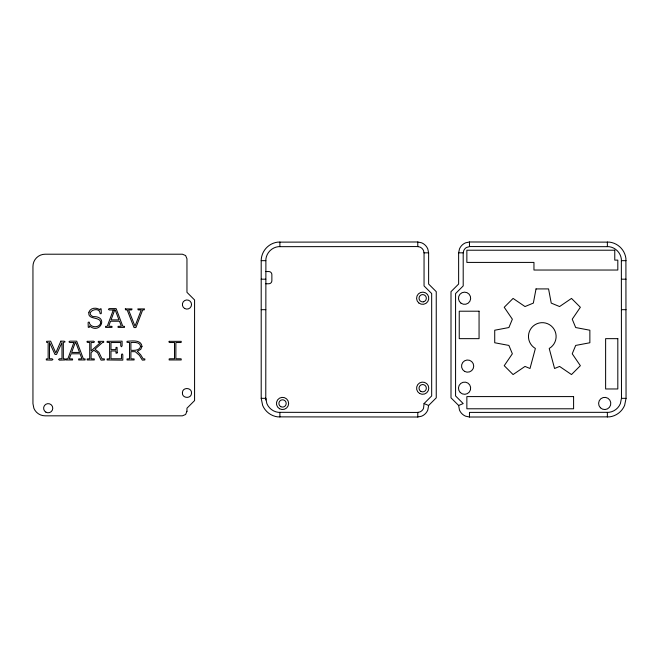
<?xml version="1.0" encoding="UTF-8"?>
<svg xmlns="http://www.w3.org/2000/svg" width="659" height="659" viewBox="0 0 659 659"><rect width="100%" height="100%" fill="white"/><g stroke="black" fill="none" stroke-linecap="round" stroke-linejoin="round"><path stroke-width="0.99" d="M261.203 260.667L261.351 258.419A18.922 18.922 0 0 1 277.637 242.133L417.781 241.985L421.661 242.825A11.294 11.294 0 0 1 427.782 248.945L428.622 252.825L428.622 284.029L436.25 291.657L436.25 397.838L428.622 405.466L427.782 410.055A11.294 11.294 0 0 1 421.661 416.175L417.781 417.015L277.637 416.867A18.922 18.922 0 0 1 262.628 405.351L261.203 398.333L261.203 260.667L265.783 260.667M626.05 398.333L624.625 405.351A18.922 18.922 0 0 1 609.616 416.867L469.472 417.015L465.592 416.175A11.294 11.294 0 0 1 459.471 410.055L458.631 405.466L451.003 397.838L451.003 291.657L458.631 284.029L458.631 252.825L459.471 248.945A11.294 11.294 0 0 1 465.592 242.825L469.472 241.985L609.616 242.133A18.922 18.922 0 0 1 625.902 258.419L626.05 398.333L621.47 398.333M424.05 403.572L431.67 395.944L431.67 293.552L424.05 285.924L424.05 253.122L423.539 250.692A6.714 6.714 0 0 0 419.907 247.059L417.476 246.557L278.238 246.672A14.333 14.333 0 0 0 265.89 259.02L265.775 398.333L266.862 403.596A14.333 14.333 0 0 0 278.238 412.328L417.476 412.443L419.907 411.941A6.714 6.714 0 0 0 423.539 408.308L424.05 403.572L428.622 405.466M458.631 405.466L463.203 403.572L455.575 395.944L455.575 293.552L463.203 285.924L463.203 253.122L463.705 250.692A6.714 6.714 0 0 1 466.556 247.454L469.768 246.557L609.015 246.672A14.333 14.333 0 0 1 621.355 259.02L621.478 398.184L620.391 403.596A14.333 14.333 0 0 1 609.015 412.328L469.472 412.402L469.472 417.015M424.009 252.825L428.622 252.825M458.631 252.825L463.244 252.825M621.47 260.667L626.05 260.667M265.775 271.557L268.823 271.557A3.048 3.048 0 0 1 271.87 274.614L271.87 280.709A3.048 3.048 0 0 1 268.823 283.757L265.775 283.757M261.203 279.185L265.775 279.185M621.478 279.185L626.05 279.185M261.203 309.681L265.775 309.681M621.478 309.681L626.05 309.681M261.203 398.333L265.775 398.333M265.775 398.184L265.89 399.98M607.367 241.985L607.367 246.565M607.367 412.435L607.367 417.015M469.472 241.985L469.472 246.598M417.781 241.985L417.781 246.598M417.781 412.402L417.781 417.015M279.886 241.985L279.886 246.565M279.886 412.435L279.886 417.015M88.932 312.234C87.07 320.636 101.618 315.793 100.563 323.412C98.908 328.388 89.632 327.655 89.278 322.185L88.281 322.21L88.117 322.902L88.281 327.342L89.303 327.342L89.476 325.884C99.979 335.011 108.999 315.908 93.043 316.617C83.957 312.523 99.534 304.928 100.143 313.684L101.14 313.659L101.305 312.976L101.14 308.832L100.119 308.832L99.946 309.961C96.758 307.02 90.209 307.679 88.932 312.234M186.958 411.257L185.616 414.495L182.378 415.829L45.15 415.829A12.2 12.2 0 0 1 33.881 408.3L32.95 403.629L32.95 266.409A12.2 12.2 0 0 1 45.15 254.209L182.378 254.209L185.616 255.552L186.958 258.789L186.958 292.332L194.578 299.952L194.578 400.581L186.958 408.209L186.958 411.257M182.411 392.64C181.703 398.489 191.39 399.165 191.497 393.275C192.206 387.434 182.527 386.751 182.411 392.64M140.614 346.354C139.906 350.662 134.197 350.481 130.902 350.308L130.902 342.532C134.098 342.309 140.136 341.897 140.614 346.354M141.973 346.42L140.804 349.295L137.294 351.313L140.614 354.699L143.11 358.768L144.832 358.941L144.832 359.962L142.336 360.135L139.411 355.316L135.235 351.667L130.902 351.667L130.902 358.768L134.115 358.941L134.115 359.962L127.03 359.962L127.03 358.941L129.543 358.768L129.543 342.532L127.03 342.359L127.03 341.337C131.602 340.95 141.306 339.401 141.973 346.42M536.031 288.914L533.345 303.099L525.009 306.55L513.081 298.42L504.226 307.275L512.356 319.203L508.905 327.539L494.72 330.225L494.72 342.754L508.905 345.431L512.356 353.776L504.226 365.696L513.081 374.559L525.009 366.429L530.009 368.496L535.38 348.463A13.831 13.831 0 0 1 531.698 327.597A13.831 13.831 0 0 1 552.885 327.597A13.831 13.831 0 0 1 549.211 348.463L554.573 368.496L559.582 366.429L571.501 374.559L580.357 365.696L572.234 353.776L575.686 345.431L589.863 342.754L589.863 330.225L575.686 327.539L572.234 319.203L580.357 307.275L571.501 298.42L559.582 306.55L551.237 303.099L548.56 288.914L536.031 288.914M117.228 352.516L117.055 353.191L116.033 353.191L115.86 350.975L110.984 350.975L110.984 358.768L121.454 358.768L121.454 354.748L122.137 353.842L122.813 354.748L122.813 360.135L107.112 359.962L107.112 358.941L109.625 358.768L109.625 342.532L107.112 342.359L107.112 341.337L122.104 341.164L122.104 345.851L121.421 346.758L120.745 345.851L120.745 342.532L110.984 342.532L110.984 349.616L115.86 349.616L116.033 347.392L117.055 347.392L117.228 352.516M125.309 308.914L125.622 309.887L127.179 309.961L134.032 327.564L135.927 327.564L142.673 309.961L144.263 309.887L144.535 308.914L137.83 308.914L138.143 309.887L141.248 309.961L135.004 326.205L128.587 309.961L131.734 309.887L132.006 308.914L125.309 308.914M75.283 342.532L71.642 352.433L79.541 352.433L75.785 342.532L75.283 342.532M114.707 309.961L111.058 319.87L118.966 319.87L115.21 309.961L114.707 309.961M73.874 342.532L67.869 358.768L66.131 358.941L66.131 359.962L72.564 359.962L72.564 358.941L69.277 358.768L71.123 353.792L80.06 353.792L81.938 358.768L78.652 358.941L78.652 359.962L85.085 359.962L85.085 358.941L83.347 358.768L76.708 341.164L69.862 341.164L68.948 341.848L69.862 342.532L73.874 342.532M113.299 309.961L107.285 326.205L105.555 326.378L105.555 327.399L111.989 327.399L111.989 326.378L108.702 326.205L110.539 321.23L119.485 321.23L121.355 326.205L118.068 326.378L118.068 327.399L124.502 327.399L124.502 326.378L122.772 326.205L116.132 308.601L109.279 308.601L108.373 309.285L109.279 309.961L113.299 309.961M60.85 341.164L55.776 352.903L50.619 341.164L46.6 341.337L46.6 342.359L48.14 342.532L48.14 358.768L46.311 358.941L46.311 359.962L52.012 360.135L52.918 359.452L52.012 358.768L49.499 358.768L49.499 342.532L54.994 354.443L56.55 354.443L61.979 342.532L61.979 358.768L59.467 358.768L58.544 359.452L59.467 360.135L65.175 359.962L65.175 358.941L63.346 358.768L63.346 342.532L65.109 341.848L64.187 341.164L60.85 341.164M87.202 341.337L87.202 342.359L89.715 342.532L89.715 358.768L87.202 358.941L87.202 359.962L94.286 359.962L94.286 358.941L91.082 358.768L91.082 352.689L93.817 350.226L97.581 352.804L101.066 360.135L104.386 359.962L104.386 358.941L101.988 358.768L98.858 352.268L94.954 349.204L102.442 342.532L103.677 342.359L103.677 341.337L98.298 341.337L98.298 342.359L100.481 342.532L91.082 350.909L91.082 342.532L93.594 342.532L94.517 341.848L93.594 341.164L87.202 341.337M169.157 341.337L169.157 342.359L169.841 342.532L174.511 342.532L174.511 358.768L169.841 358.768L169.157 358.941L169.157 359.962L181.217 359.962L181.217 358.941L180.541 358.768L175.871 358.768L175.871 342.532L180.541 342.532L181.217 342.359L181.217 341.337L169.157 341.337M423.622 301.781L422.674 301.904A3.657 3.657 0 0 1 419.363 296.698A3.657 3.657 0 0 1 425.483 295.891A3.657 3.657 0 0 1 423.622 301.781M614.765 250.214L466.86 250.214L466.86 262.414L533.955 262.414L533.955 270.033L617.812 270.033L617.812 260.124L614.765 260.124L614.765 250.214M479.06 311.205L459.241 311.205L459.241 338.652L479.06 338.652L479.06 311.205M617.812 338.652L605.621 338.652L605.621 388.967L617.812 388.967L617.812 338.652M573.594 396.586L466.86 396.586L466.86 408.786L573.594 408.786L573.594 396.586M184.668 308.486A4.572 4.572 0 0 0 191.53 304.524A4.572 4.572 0 0 0 184.668 300.562A4.572 4.572 0 0 0 184.668 308.486M45.908 412.172A4.572 4.572 0 0 0 52.769 408.209A4.572 4.572 0 0 0 45.908 404.247A4.572 4.572 0 0 0 45.908 412.172M418.803 302.951A6.096 6.096 0 0 0 428.696 299.244A6.096 6.096 0 0 0 420.533 292.53A6.096 6.096 0 0 0 418.803 302.951M419.626 393.481A6.096 6.096 0 0 0 428.778 388.2A6.096 6.096 0 0 0 419.626 382.92A6.096 6.096 0 0 0 419.626 393.481M420.846 391.372A3.657 3.657 0 0 0 426.34 388.2A3.657 3.657 0 0 0 420.846 385.029A3.657 3.657 0 0 0 420.846 391.372M279.498 408.728A6.096 6.096 0 0 0 288.642 403.448A6.096 6.096 0 0 0 279.498 398.168A6.096 6.096 0 0 0 279.498 408.728M280.718 406.619A3.657 3.657 0 0 0 286.204 403.448A3.657 3.657 0 0 0 280.718 400.277A3.657 3.657 0 0 0 280.718 406.619M460.262 392.517A6.096 6.096 0 0 0 470.468 389.782A6.096 6.096 0 0 0 462.997 382.311A6.096 6.096 0 0 0 460.262 392.517M600.39 407.764A6.096 6.096 0 0 0 610.596 405.03A6.096 6.096 0 0 0 603.125 397.558A6.096 6.096 0 0 0 600.39 407.764M461.028 303.206A6.096 6.096 0 0 0 470.641 298.832A6.096 6.096 0 0 0 462.05 292.695A6.096 6.096 0 0 0 461.028 303.206M464.579 371.371A6.096 6.096 0 0 0 473.722 366.091A6.096 6.096 0 0 0 464.579 360.811A6.096 6.096 0 0 0 464.579 371.371"/></g></svg>
